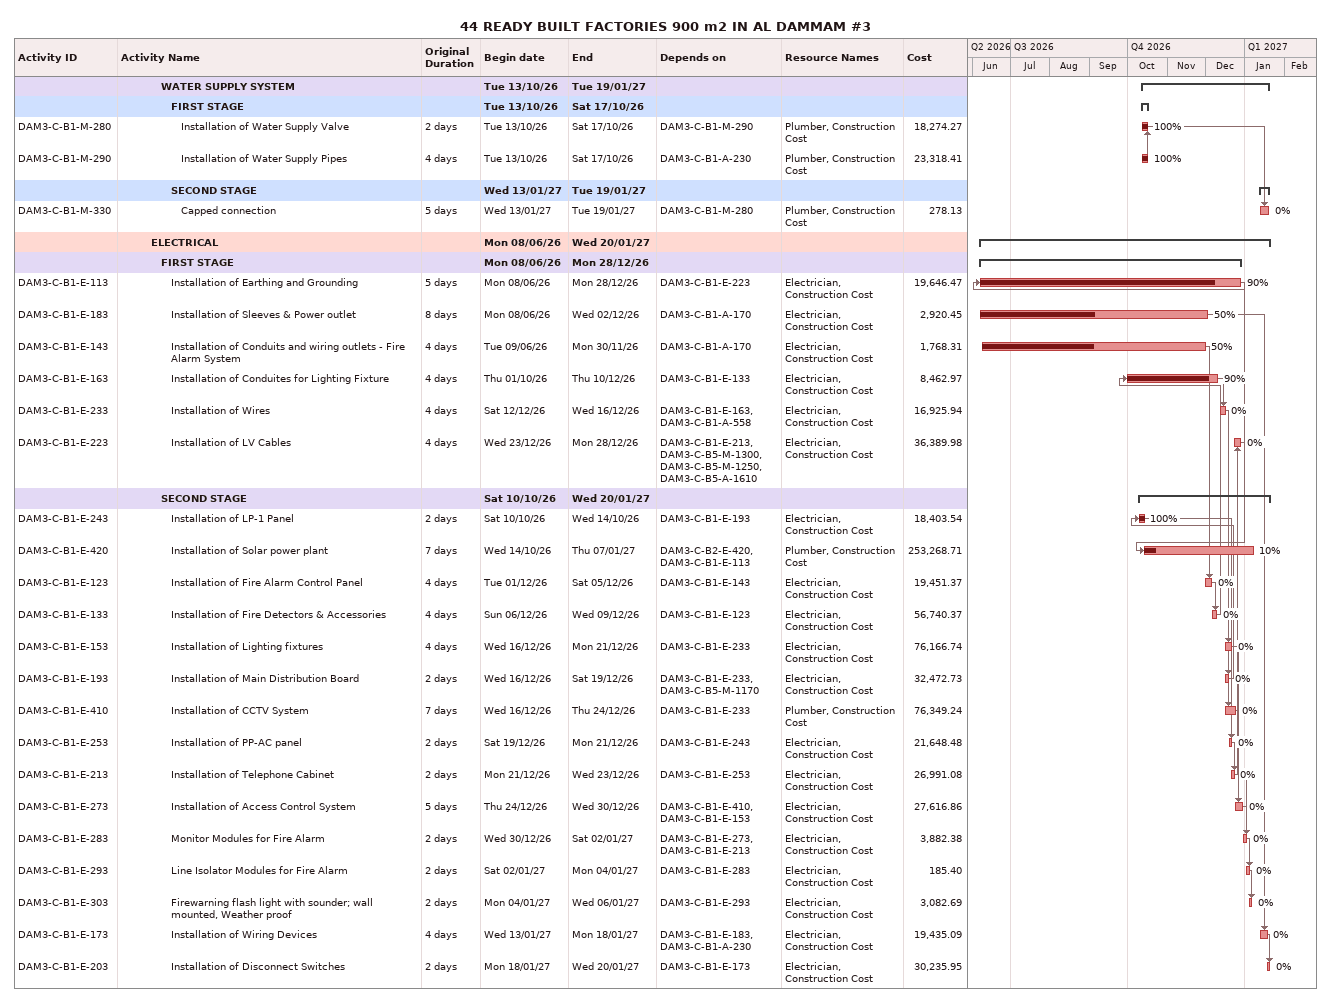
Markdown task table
44 READY BUILT FACTORIES 900 m2 IN AL DAMMAM #3

| ID | Level | Task | Original duration | Start | Finish | Predecessors | Resources | % complete | Cost |
|---|---|---|---|---|---|---|---|---|---|
|  | 5 | **WATER SUPPLY SYSTEM** |  | 2026-10-13 | 2027-01-19 |  |  |  |  |
|  | 6 | **FIRST STAGE** |  | 2026-10-13 | 2026-10-17 |  |  |  |  |
| DAM3-C-B1-M-280 | 7 | Installation of Water Supply Valve | 2d | 2026-10-13 | 2026-10-17 | DAM3-C-B1-M-290 | Plumber, Construction Cost | 100 | 18274.27 |
| DAM3-C-B1-M-290 | 7 | Installation of Water Supply Pipes | 4d | 2026-10-13 | 2026-10-17 | DAM3-C-B1-A-230 | Plumber, Construction Cost | 100 | 23318.41 |
|  | 6 | **SECOND STAGE** |  | 2027-01-13 | 2027-01-19 |  |  |  |  |
| DAM3-C-B1-M-330 | 7 | Capped connection | 5d | 2027-01-13 | 2027-01-19 | DAM3-C-B1-M-280 | Plumber, Construction Cost | 0 | 278.13 |
|  | 4 | **ELECTRICAL** |  | 2026-06-08 | 2027-01-20 |  |  |  |  |
|  | 5 | **FIRST STAGE** |  | 2026-06-08 | 2026-12-28 |  |  |  |  |
| DAM3-C-B1-E-113 | 6 | Installation of Earthing and Grounding | 5d | 2026-06-08 | 2026-12-28 | DAM3-C-B1-E-223 | Electrician, Construction Cost | 90 | 19646.47 |
| DAM3-C-B1-E-183 | 6 | Installation of Sleeves & Power outlet | 8d | 2026-06-08 | 2026-12-02 | DAM3-C-B1-A-170 | Electrician, Construction Cost | 50 | 2920.45 |
| DAM3-C-B1-E-143 | 6 | Installation of Conduits and wiring outlets - Fire Alarm System | 4d | 2026-06-09 | 2026-11-30 | DAM3-C-B1-A-170 | Electrician, Construction Cost | 50 | 1768.31 |
| DAM3-C-B1-E-163 | 6 | Installation of Conduites for Lighting Fixture | 4d | 2026-10-01 | 2026-12-10 | DAM3-C-B1-E-133 | Electrician, Construction Cost | 90 | 8462.97 |
| DAM3-C-B1-E-233 | 6 | Installation of Wires | 4d | 2026-12-12 | 2026-12-16 | DAM3-C-B1-E-163, DAM3-C-B1-A-558 | Electrician, Construction Cost | 0 | 16925.94 |
| DAM3-C-B1-E-223 | 6 | Installation of LV Cables | 4d | 2026-12-23 | 2026-12-28 | DAM3-C-B1-E-213, DAM3-C-B5-M-1300, DAM3-C-B5-M-1250, DAM3-C-B5-A-1610 | Electrician, Construction Cost | 0 | 36389.98 |
|  | 5 | **SECOND STAGE** |  | 2026-10-10 | 2027-01-20 |  |  |  |  |
| DAM3-C-B1-E-243 | 6 | Installation of LP-1 Panel | 2d | 2026-10-10 | 2026-10-14 | DAM3-C-B1-E-193 | Electrician, Construction Cost | 100 | 18403.54 |
| DAM3-C-B1-E-420 | 6 | Installation of Solar power plant | 7d | 2026-10-14 | 2027-01-07 | DAM3-C-B2-E-420, DAM3-C-B1-E-113 | Plumber, Construction Cost | 10 | 253268.71 |
| DAM3-C-B1-E-123 | 6 | Installation of Fire Alarm Control Panel | 4d | 2026-12-01 | 2026-12-05 | DAM3-C-B1-E-143 | Electrician, Construction Cost | 0 | 19451.37 |
| DAM3-C-B1-E-133 | 6 | Installation of Fire Detectors & Accessories | 4d | 2026-12-06 | 2026-12-09 | DAM3-C-B1-E-123 | Electrician, Construction Cost | 0 | 56740.37 |
| DAM3-C-B1-E-153 | 6 | Installation of Lighting fixtures | 4d | 2026-12-16 | 2026-12-21 | DAM3-C-B1-E-233 | Electrician, Construction Cost | 0 | 76166.74 |
| DAM3-C-B1-E-193 | 6 | Installation of Main Distribution Board | 2d | 2026-12-16 | 2026-12-19 | DAM3-C-B1-E-233, DAM3-C-B5-M-1170 | Electrician, Construction Cost | 0 | 32472.73 |
| DAM3-C-B1-E-410 | 6 | Installation of CCTV System | 7d | 2026-12-16 | 2026-12-24 | DAM3-C-B1-E-233 | Plumber, Construction Cost | 0 | 76349.24 |
| DAM3-C-B1-E-253 | 6 | Installation of PP-AC panel | 2d | 2026-12-19 | 2026-12-21 | DAM3-C-B1-E-243 | Electrician, Construction Cost | 0 | 21648.48 |
| DAM3-C-B1-E-213 | 6 | Installation of Telephone Cabinet | 2d | 2026-12-21 | 2026-12-23 | DAM3-C-B1-E-253 | Electrician, Construction Cost | 0 | 26991.08 |
| DAM3-C-B1-E-273 | 6 | Installation of Access Control System | 5d | 2026-12-24 | 2026-12-30 | DAM3-C-B1-E-410, DAM3-C-B1-E-153 | Electrician, Construction Cost | 0 | 27616.86 |
| DAM3-C-B1-E-283 | 6 | Monitor Modules for Fire Alarm | 2d | 2026-12-30 | 2027-01-02 | DAM3-C-B1-E-273, DAM3-C-B1-E-213 | Electrician, Construction Cost | 0 | 3882.38 |
| DAM3-C-B1-E-293 | 6 | Line Isolator Modules for Fire Alarm | 2d | 2027-01-02 | 2027-01-04 | DAM3-C-B1-E-283 | Electrician, Construction Cost | 0 | 185.40 |
| DAM3-C-B1-E-303 | 6 | Firewarning flash light with sounder; wall mounted, Weather proof | 2d | 2027-01-04 | 2027-01-06 | DAM3-C-B1-E-293 | Electrician, Construction Cost | 0 | 3082.69 |
| DAM3-C-B1-E-173 | 6 | Installation of Wiring Devices | 4d | 2027-01-13 | 2027-01-18 | DAM3-C-B1-E-183, DAM3-C-B1-A-230 | Electrician, Construction Cost | 0 | 19435.09 |
| DAM3-C-B1-E-203 | 6 | Installation of Disconnect Switches | 2d | 2027-01-18 | 2027-01-20 | DAM3-C-B1-E-173 | Electrician, Construction Cost | 0 | 30235.95 |
